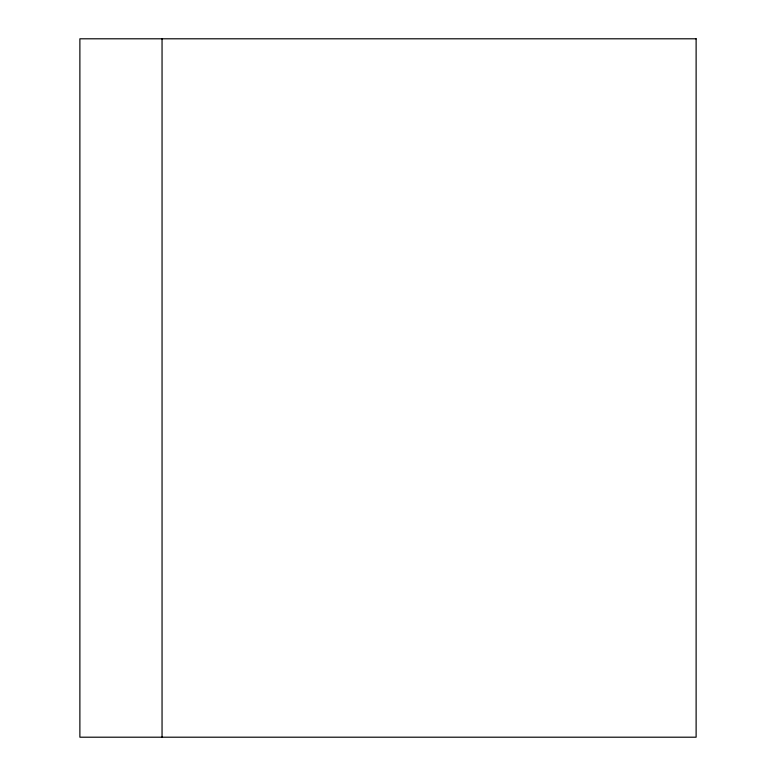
<?xml version="1.0" encoding="UTF-8"?>
<svg xmlns="http://www.w3.org/2000/svg" width="776" height="776" viewBox="0 0 776 776"><rect width="100%" height="100%" fill="white"/><g stroke="black" fill="none" stroke-linecap="round" stroke-linejoin="round"><path stroke-width="1.16" d="M162.048 38.8L162.048 737.2M696.12 38.8L79.879 38.8L79.879 737.2L696.12 737.2L696.12 38.8"/></g></svg>
